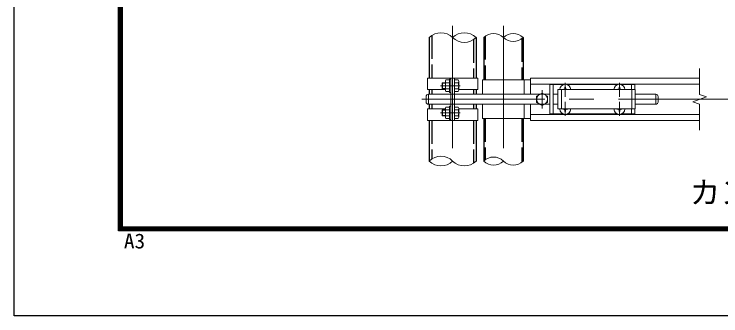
# Model space of a CAD drawing. Units: millimetres, scale not verified. Extents: x -4200 to 4200, y -2970 to 2970.
# Drawn here: x -4200 to -2372, y -2970 to -2188 of the extents above; entities that cross this region are included whole.
import ezdxf
from ezdxf.enums import TextEntityAlignment as Align

# ---------------------------------------------------------------- set-up
doc = ezdxf.new("R2010")
doc.units = ezdxf.units.MM
doc.header["$LTSCALE"] = 10
doc.linetypes.add('DASHED', pattern=[7.5, 6, -1.5])
doc.linetypes.add('USER1', pattern=[50.8, 31.75, -6.35, 6.35, -6.35])
for name, color, linetype, lineweight in [('0-0_D-TTL-TXT', 7, 'Continuous', 25), ('0-1_D-BMK', 2, 'USER1', 13), ('0-2_D-STR1', 1, 'Continuous', 25), ('0-3_D-STR3', 3, 'Continuous', 13), ('0-7_D-STR-DIM', 7, 'Continuous', 13), ('0-C_D-TTL', 7, 'Continuous', 25)]:
    doc.layers.add(name, color=color, linetype=linetype, lineweight=lineweight)
doc.styles.add('ＭＳ ゴシック', font='')
doc.styles.get('ＭＳ ゴシック').set_extended_font_data('MS Gothic')

msp = doc.modelspace()

# ---------------------------------------------------------------- linework, layer by layer
at = {"layer": '0-1_D-BMK'}
for p, q in [((-3065.72, -2218.45), (-3065.72, -2589.62)), ((-2934.42, -2218.45), (-2934.42, -2589.62)), ((-3046.1, -2374.04), (-3097.45, -2374.04)), ((-2774.42, -2402.25), (-2774.42, -2365.99)), ((-2634.42, -2402.25), (-2634.42, -2365.99)), ((-2834.42, -2385.46), (-2834.42, -2432.61)), ((-3145.06, -2409.04), (-2348.02, -2409.04)), ((-2774.42, -2415.82), (-2774.42, -2452.08)), ((-2634.42, -2415.82), (-2634.42, -2452.08)), ((-3046.1, -2444.04), (-3097.45, -2444.04))]:
    msp.add_line(p, q, dxfattribs=at)
at = {"layer": '0-2_D-STR1', "linetype": 'DASHED'}
for p, q in [((-3119.82, -2243.8), (-3119.82, -2354.04)), ((-2982.02, -2246.21), (-2982.02, -2359.04)), ((-3011.62, -2254.27), (-3011.62, -2354.04)), ((-2886.82, -2251.86), (-2886.82, -2359.04)), ((-3119.82, -2384.04), (-3119.82, -2396.04)), ((-3011.62, -2384.04), (-3011.62, -2396.04)), ((-3119.82, -2422.04), (-3119.82, -2434.04)), ((-3011.62, -2422.04), (-3011.62, -2434.04)), ((-3119.82, -2464.04), (-3119.82, -2563.8)), ((-3011.62, -2464.04), (-3011.62, -2574.27)), ((-2985.22, -2459.04), (-2985.22, -2569.04)), ((-2982.02, -2459.04), (-2982.02, -2566.21)), ((-2886.82, -2459.04), (-2886.82, -2571.86))]:
    msp.add_line(p, q, dxfattribs=at)
at = {"layer": '0-2_D-STR1'}
for p, q in [((-3126.22, -2249.04), (-3126.22, -2354.04)), ((-3005.22, -2249.04), (-3005.22, -2354.04)), ((-2985.22, -2249.04), (-2985.22, -2359.04)), ((-2883.62, -2249.04), (-2883.62, -2359.04)), ((-3126.22, -2384.04), (-3126.22, -2396.04)), ((-3005.22, -2384.04), (-3005.22, -2396.04)), ((-3126.22, -2422.04), (-3126.22, -2434.04)), ((-3005.22, -2422.04), (-3005.22, -2434.04)), ((-3126.22, -2464.04), (-3126.22, -2569.04)), ((-3005.22, -2464.04), (-3005.22, -2569.04)), ((-2985.22, -2459.04), (-2985.22, -2569.04)), ((-2883.62, -2459.04), (-2883.62, -2569.04))]:
    msp.add_line(p, q, dxfattribs=at)
at = {"layer": '0-3_D-STR3'}
for p, q in [((-3130.82, -2354.04), (-3000.62, -2354.04)), ((-3130.82, -2354.04), (-3130.82, -2384.04)), ((-3070.32, -2357.04), (-3073.52, -2357.04)), ((-3073.52, -2357.04), (-3073.52, -2391.04)), ((-3070.32, -2354.04), (-3070.32, -2464.04)), ((-3065.72, -2354.04), (-3065.72, -2464.04)), ((-3061.12, -2354.04), (-3061.12, -2464.04)), ((-3061.12, -2356.24), (-3061.12, -2391.84)), ((-3000.62, -2354.04), (-3000.62, -2384.04)), ((-2864.42, -2354.04), (-2864.42, -2396.04)), ((-2864.42, -2354.04), (-2426.87, -2354.04)), ((-3093.12, -2367.39), (-3091.77, -2366.04)), ((-3093.12, -2367.39), (-3093.12, -2380.68)), ((-3084.52, -2367.39), (-3093.12, -2367.39)), ((-3084.52, -2366.04), (-3091.77, -2366.04)), ((-3091.77, -2366.04), (-3091.77, -2382.04)), ((-3084.52, -2362.39), (-3084.52, -2385.6)), ((-3073.52, -2359.04), (-3083.32, -2359.04)), ((-3073.52, -2366.04), (-3083.32, -2366.04)), ((-3061.12, -2359.04), (-3051.32, -2359.04)), ((-3061.12, -2366.04), (-3051.32, -2366.04)), ((-3050.12, -2362.39), (-3050.12, -2385.6)), ((-2988.42, -2359.04), (-2864.42, -2359.04)), ((-2988.42, -2359.04), (-2988.42, -2396.04)), ((-2880.42, -2359.04), (-2880.42, -2396.04)), ((-2864.42, -2370.04), (-2426.87, -2370.04)), ((-2814.42, -2371.04), (-2814.42, -2447.04)), ((-2814.42, -2371.04), (-2779.62, -2371.04)), ((-2805.42, -2371.04), (-2805.42, -2447.04)), ((-2769.23, -2371.04), (-2639.62, -2371.04)), ((-2629.23, -2371.04), (-2594.42, -2371.04)), ((-2603.42, -2371.04), (-2603.42, -2384.04)), ((-2594.42, -2371.04), (-2594.42, -2384.04)), ((-3130.82, -2384.04), (-3084.52, -2384.04)), ((-3093.12, -2380.68), (-3091.77, -2382.04)), ((-3084.52, -2380.68), (-3093.12, -2380.68)), ((-3084.52, -2382.04), (-3091.77, -2382.04)), ((-3073.52, -2382.04), (-3083.32, -2382.04)), ((-3073.52, -2389.04), (-3083.32, -2389.04)), ((-3070.32, -2391.04), (-3073.52, -2391.04)), ((-3061.12, -2382.04), (-3051.32, -2382.04)), ((-3061.12, -2389.04), (-3051.32, -2389.04)), ((-3050.12, -2384.04), (-3000.62, -2384.04)), ((-2793.42, -2384.04), (-2793.42, -2434.04)), ((-2793.42, -2384.04), (-2593.42, -2384.04)), ((-2778.13, -2383.2), (-2780.72, -2383.25)), ((-2780.72, -2383.25), (-2780.72, -2384.04)), ((-2775.21, -2377.74), (-2775.26, -2380.33)), ((-2775.21, -2377.74), (-2773.63, -2377.74)), ((-2773.63, -2377.74), (-2773.59, -2380.33)), ((-2638.13, -2383.2), (-2640.72, -2383.25)), ((-2640.72, -2383.25), (-2640.72, -2384.04)), ((-2635.21, -2377.74), (-2635.26, -2380.33)), ((-2635.21, -2377.74), (-2633.63, -2377.74)), ((-2633.63, -2377.74), (-2633.59, -2380.33)), ((-2630.72, -2383.2), (-2628.12, -2383.25)), ((-2628.12, -2383.25), (-2628.12, -2384.04)), ((-2593.42, -2384.04), (-2593.42, -2434.04)), ((-3134.42, -2402.04), (-3134.42, -2416.04)), ((-3128.42, -2396.04), (-3070.32, -2396.04)), ((-3128.42, -2396.04), (-3128.42, -2422.04)), ((-3070.62, -2396.04), (-2814.42, -2396.04)), ((-2805.42, -2396.04), (-2793.42, -2396.04)), ((-2593.42, -2396.04), (-2540.42, -2396.04)), ((-2540.42, -2396.04), (-2540.42, -2422.04)), ((-2534.42, -2402.04), (-2534.42, -2416.04)), ((-3128.42, -2422.04), (-3070.32, -2422.04)), ((-3073.52, -2429.04), (-3083.32, -2429.04)), ((-3073.52, -2461.04), (-3073.52, -2427.04)), ((-3070.32, -2427.04), (-3073.52, -2427.04)), ((-3070.62, -2422.04), (-2814.42, -2422.04)), ((-3061.12, -2429.04), (-3051.32, -2429.04)), ((-2988.42, -2422.04), (-2988.42, -2459.04)), ((-2880.42, -2422.04), (-2880.42, -2459.04)), ((-2864.42, -2422.04), (-2864.42, -2464.04)), ((-2805.42, -2422.04), (-2793.42, -2422.04)), ((-2593.42, -2422.04), (-2540.42, -2422.04)), ((-3130.82, -2434.04), (-3084.52, -2434.04)), ((-3130.82, -2464.04), (-3130.82, -2434.04)), ((-3093.12, -2437.39), (-3091.77, -2436.04)), ((-3084.52, -2437.39), (-3093.12, -2437.39)), ((-3093.12, -2450.68), (-3093.12, -2437.39)), ((-3091.77, -2452.04), (-3091.77, -2436.04)), ((-3084.52, -2436.04), (-3091.77, -2436.04)), ((-3084.52, -2455.68), (-3084.52, -2432.48)), ((-3073.52, -2436.04), (-3083.32, -2436.04)), ((-3061.12, -2436.04), (-3051.32, -2436.04)), ((-3050.32, -2434.04), (-3000.62, -2434.04)), ((-3050.12, -2432.39), (-3050.12, -2455.6)), ((-3000.62, -2464.04), (-3000.62, -2434.04)), ((-2864.42, -2448.04), (-2426.87, -2448.04)), ((-2814.42, -2447.04), (-2779.62, -2447.04)), ((-2793.42, -2434.04), (-2593.42, -2434.04)), ((-2780.72, -2434.83), (-2780.72, -2434.04)), ((-2778.13, -2434.87), (-2780.72, -2434.83)), ((-2775.21, -2440.34), (-2775.26, -2437.74)), ((-2775.21, -2440.34), (-2773.63, -2440.34)), ((-2773.63, -2440.34), (-2773.59, -2437.74)), ((-2770.72, -2434.87), (-2768.12, -2434.83)), ((-2769.23, -2447.04), (-2639.62, -2447.04)), ((-2768.12, -2434.83), (-2768.12, -2434.04)), ((-2640.72, -2434.83), (-2640.72, -2434.04)), ((-2638.13, -2434.87), (-2640.72, -2434.83)), ((-2635.21, -2440.34), (-2635.26, -2437.74)), ((-2635.21, -2440.34), (-2633.63, -2440.34)), ((-2633.63, -2440.34), (-2633.59, -2437.74)), ((-2630.72, -2434.87), (-2628.12, -2434.83)), ((-2629.23, -2447.04), (-2594.42, -2447.04)), ((-2628.12, -2434.83), (-2628.12, -2434.04)), ((-2603.42, -2434.04), (-2603.42, -2447.04)), ((-2594.42, -2434.04), (-2594.42, -2447.04)), ((-3130.82, -2464.04), (-3000.62, -2464.04)), ((-3084.52, -2450.68), (-3093.12, -2450.68)), ((-3093.12, -2450.68), (-3091.77, -2452.04)), ((-3084.52, -2452.04), (-3091.77, -2452.04)), ((-3073.52, -2452.04), (-3083.32, -2452.04)), ((-3073.52, -2459.04), (-3083.32, -2459.04)), ((-3070.32, -2461.04), (-3073.52, -2461.04)), ((-3061.12, -2452.04), (-3051.32, -2452.04)), ((-3061.12, -2459.04), (-3051.32, -2459.04)), ((-2988.42, -2459.04), (-2864.42, -2459.04)), ((-2864.42, -2464.04), (-2426.87, -2464.04))]:
    msp.add_line(p, q, dxfattribs=at)
at = {"layer": '0-3_D-STR3', "linetype": 'DASHED'}
for p, q in [((-2784.42, -2384.04), (-2784.42, -2434.04)), ((-2602.42, -2384.04), (-2602.42, -2434.04))]:
    msp.add_line(p, q, dxfattribs=at)
at = {"layer": '0-3_D-STR3', "color": 4, "linetype": 'DASHED'}
msp.add_lwpolyline([(-2834.42, -2392.84), (-2848.45, -2400.94), (-2848.45, -2417.14), (-2834.42, -2425.24), (-2820.39, -2417.14), (-2820.39, -2400.94)], close=True, dxfattribs=at)
at = {"layer": '0-3_D-STR3'}
msp.add_lwpolyline([(-2770.72, -2383.2), (-2768.12, -2383.25), (-2768.12, -2384.04)], dxfattribs=at)
at = {"layer": '0-3_D-STR3', "color": 4, "linetype": 'DASHED', "lineweight": 9}
msp.add_circle((-2834.42, -2409.04), 14.07, dxfattribs=at)
at = {"layer": '0-3_D-STR3'}
for centre, radius, start, end in [((-3078.83, -2362.54), 5.7, 142.09851, 217.90149), ((-3057.25, -2374.04), 27.27, 162.93847, 197.06153), ((-3055.82, -2362.54), 5.7, 322.09851, 37.90149), ((-3077.39, -2374.04), 27.27, 342.93847, 17.06153), ((-2774.42, -2384.04), 14, 0, 180), ((-2634.42, -2384.04), 14, 0, 180), ((-3078.82, -2385.54), 5.7, 142.14171, 217.85829), ((-3055.82, -2385.54), 5.7, 322.14171, 37.85829), ((-2778.23, -2380.23), 2.98, 270, 0), ((-2770.61, -2380.23), 2.98, 180, 270), ((-2638.23, -2380.23), 2.98, 270, 0), ((-2630.61, -2380.23), 2.98, 180, 270), ((-3128.42, -2402.04), 6, 90, 180), ((-2540.42, -2402.04), 6, 0, 90), ((-3128.42, -2416.04), 6, 180, 270), ((-3078.82, -2432.54), 5.7, 142.14171, 217.85829), ((-3055.82, -2432.54), 5.7, 322.09851, 37.90149), ((-2540.42, -2416.04), 6, 270, 0), ((-3057.25, -2444.04), 27.27, 162.93847, 197.06153), ((-3077.39, -2444.04), 27.27, 342.93847, 17.06153), ((-2774.42, -2434.04), 14, 180, 0), ((-2778.23, -2437.85), 2.98, 0, 90), ((-2770.61, -2437.85), 2.98, 90, 180), ((-2634.42, -2434.04), 14, 180, 0), ((-2638.23, -2437.85), 2.98, 0, 90), ((-2630.61, -2437.85), 2.98, 90, 180), ((-3078.83, -2455.54), 5.7, 142.09851, 217.90149), ((-3055.82, -2455.54), 5.7, 322.14171, 37.85829)]:
    msp.add_arc(centre, radius, start, end, dxfattribs=at)
at = {"layer": '0-7_D-STR-DIM'}
for p, q in [((-2426.87, -2396.21), (-2426.87, -2329.04)), ((-2444.49, -2415.45), (-2409.25, -2402.62)), ((-2409.25, -2402.62), (-2426.87, -2396.21)), ((-2426.87, -2421.86), (-2444.49, -2415.45)), ((-2426.87, -2489.04), (-2426.87, -2421.86))]:
    msp.add_line(p, q, dxfattribs=at)
for centre, radius, start, end in [((-3095.97, -2279.48), 42.92, 45.18146, 134.81854), ((-3035.47, -2279.48), 42.92, 45.18146, 134.81854), ((-2959.82, -2274.6), 36.03, 45.18146, 134.81854), ((-2909.02, -2274.6), 36.03, 45.18146, 134.81854), ((-3035.47, -2218.59), 42.92, 225.18146, 314.81854), ((-2909.02, -2223.47), 36.03, 225.18146, 314.81854), ((-3095.97, -2599.48), 42.92, 45.18146, 134.81854), ((-2959.82, -2594.6), 36.03, 45.18146, 134.81854), ((-3095.97, -2538.59), 42.92, 225.18146, 314.81854), ((-3035.47, -2538.59), 42.92, 225.18146, 314.81854), ((-2959.82, -2543.47), 36.03, 225.18146, 314.81854), ((-2909.02, -2543.47), 36.03, 225.18146, 314.81854)]:
    msp.add_arc(centre, radius, start, end, dxfattribs=at)
at = {"layer": '0-C_D-TTL', "color": 2}
msp.add_lwpolyline([(-4200, 2970), (4200, 2970), (4200, -2970), (-4200, -2970)], close=True, dxfattribs=at)
at = {"layer": '0-C_D-TTL'}
for points in [[(-3930, 2750), (3930, 2750), (3930, -2750), (-3930, -2750)], [(-3927.5, 2747.5), (3927.5, 2747.5), (3927.5, -2747.5), (-3927.5, -2747.5)], [(-3925, 2745), (3925, 2745), (3925, -2745), (-3925, -2745)], [(-3922.5, 2742.5), (3922.5, 2742.5), (3922.5, -2742.5), (-3922.5, -2742.5)], [(-3920, 2740), (3920, 2740), (3920, -2740), (-3920, -2740)]]:
    msp.add_lwpolyline(points, close=True, dxfattribs=at)

# ---------------------------------------------------------------- texts
at = {"layer": '0-0_D-TTL-TXT', "style": 'ＭＳ ゴシック'}
msp.add_text('カンヌキ取付詳細図', height=57.7, dxfattribs=at).set_placement((-2452.41, -2696.76), align=Align.BOTTOM_LEFT)
msp.add_text('カンヌキ取付詳細図', height=57.7, dxfattribs=at).set_placement((-2452.41, -2696.76), align=Align.BOTTOM_LEFT)
at = {"layer": '0-C_D-TTL', "style": 'ＭＳ ゴシック', "width": 1.05}
msp.add_text('A3', height=38.49, dxfattribs=at).set_placement((-3916.09, -2806.81), align=Align.BOTTOM_LEFT)

doc.saveas('drawing.dxf')
